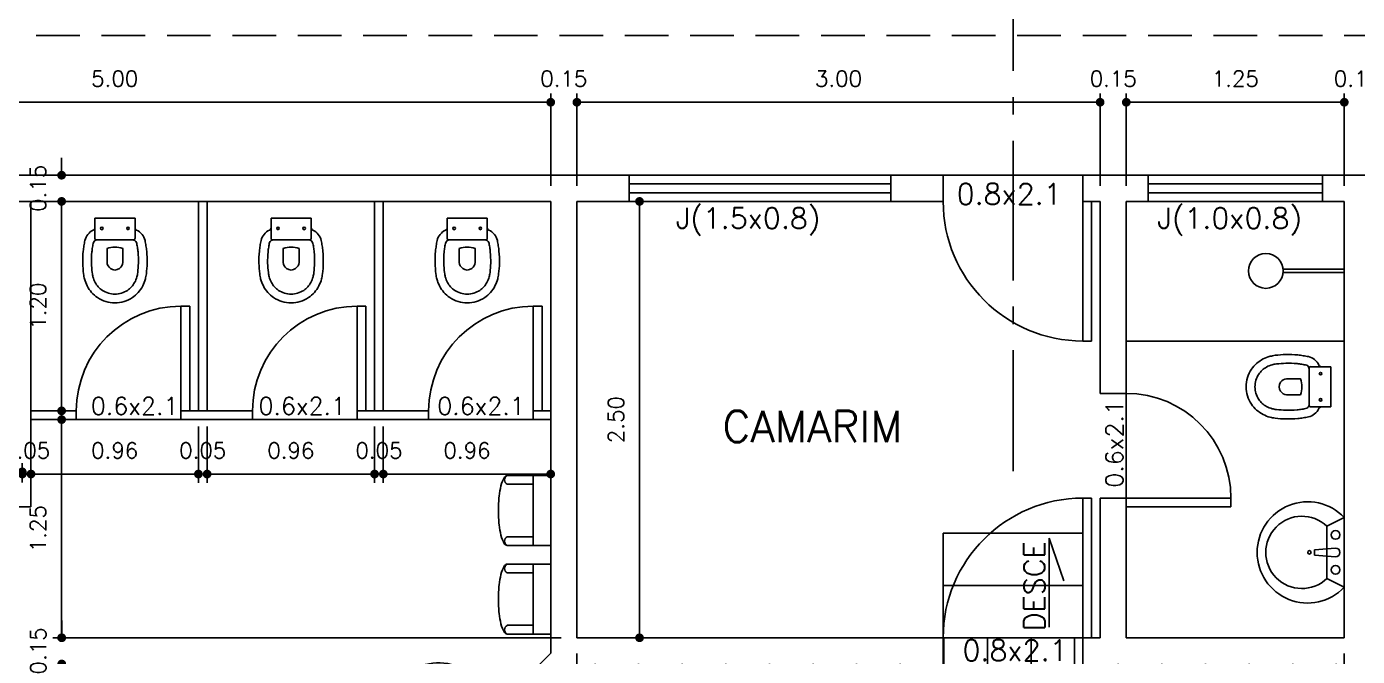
# Model space of a CAD drawing. Extents: x -206 to -86, y 71 to 127.
# Drawn here: x -153.76 to -146.13, y 109.46 to 113.06 of the extents above; entities that cross this region are included whole.
import ezdxf
from ezdxf.enums import TextEntityAlignment as Align

# ---------------------------------------------------------------- set-up
doc = ezdxf.new("R2010")
doc.units = 0
doc.header["$MEASUREMENT"] = 0
doc.linetypes.add('DASHDOT', pattern=[1.1, 0.8, -0.15, 0, -0.15])
doc.linetypes.add('HIDDEN', pattern=[0.375, 0.25, -0.125])
doc.layers.get('0').update_dxf_attribs({"linetype": 'CONTINUOUS'})
doc.layers.get('DEFPOINTS').update_dxf_attribs({"linetype": 'CONTINUOUS'})
for name, color, linetype in [('ACESSÓRIO', 2, 'CONTINUOUS'), ('ALVENARIA', 7, 'CONTINUOUS'), ('ALVENARIA1', 44, 'CONTINUOUS'), ('COBERTURA', 6, 'CONTINUOUS'), ('COTA', 1, 'CONTINUOUS'), ('HATCH', 30, 'CONTINUOUS'), ('JAPOR', 142, 'CONTINUOUS'), ('TEXTO2', 40, 'CONTINUOUS'), ('TEXTO4', 4, 'CONTINUOUS')]:
    doc.layers.add(name, color=color, linetype=linetype)
doc.styles.add('SIMPLEX', font='SIMPLEX.SHX')
doc.dimstyles.new('DIM50', dxfattribs={"dimtxt": 0.09, "dimasz": 0.05, "dimexe": 0.05, "dimexo": 0.09, "dimgap": 0.09, "dimtad": 1, "dimzin": 0, "dimdsep": 46, "dimtxsty": 'SIMPLEX', "dimblk": 'DOT', "dimcen": 0.09, "dimadec": 0, "dimazin": 0, "dimtfac": 1, "dimtix": 1, "dimtofl": 0, "dimtmove": 2, "dimatfit": 3, "dimldrblk": 'DOT', "dimfxl": 1, "dimtolj": 1, "dimtzin": 0, "dimarcsym": 0})

# ---------------------------------------------------------------- blocks, each defined once
blk = doc.blocks.new('CHU2')
at = {"layer": 'ACESSÓRIO'}
for p, q in [((0, 0), (0, -0.35)), ((0.02, 0), (0.02, -0.35))]:
    blk.add_line(p, q, dxfattribs=at)
blk.add_circle((0.01, -0.45), 0.1, dxfattribs=at)
blk = doc.blocks.new('VASO4')
at = {"layer": 'ACESSÓRIO', "linetype": 'Continuous'}
blk.add_line((0.0078, 0.1289), (0.0078, -0.1011), dxfattribs=at)
at = {"layer": 'ACESSÓRIO'}
for points in [[(0.0078, -0.1011), (0.0623, -0.1011, -0.230445), (0.0758, -0.1101, 0.23338), (0.1358, -0.1586, 0.01224), (0.1658, -0.1641, 0.012146), (0.1958, -0.1681, 0.027041), (0.2658, -0.1706, 0.02486), (0.3258, -0.1661, 0.024258), (0.3558, -0.1606, 0.054364), (0.3958, -0.1451, 0.124881), (0.4623, -0.0861, 0.148509), (0.4923, 0.0139, 0.148509), (0.4623, 0.1139, 0.124881), (0.3958, 0.1729, 0.054364), (0.3558, 0.1884, 0.024258), (0.3258, 0.1939, 0.02486), (0.2658, 0.1984, 0.027041), (0.1958, 0.1959, 0.012146), (0.1658, 0.1919, 0.01224), (0.1358, 0.1864, 0.23338), (0.0758, 0.1379, -0.230445), (0.0623, 0.1289), (0.0078, 0.1289)], [(0.1313, 0.1165, -0.294455), (0.1458, 0.1369, -0.039934), (0.1736, 0.1425, -0.011944), (0.2008, 0.1461, -0.026776), (0.2647, 0.1484, -0.024689), (0.3194, 0.1443, -0.023307), (0.3436, 0.1399, -0.058725), (0.3757, 0.1269, -0.118027), (0.4208, 0.086, -0.148338), (0.4423, 0.0139, -0.148338), (0.4208, -0.0582, -0.118027), (0.3757, -0.0992, -0.058725), (0.3436, -0.1121, -0.023307), (0.3194, -0.1165, -0.024689), (0.2647, -0.1206, -0.026776), (0.2008, -0.1184, -0.011944), (0.1736, -0.1147, -0.039934), (0.1458, -0.1091, -0.294455), (0.1313, -0.0887)]]:
    blk.add_lwpolyline(points, format="xyb", dxfattribs=at)
for points in [[(0.1238, 0.1289), (0.0623, 0.1289)], [(0.1312, 0.1193), (0.1313, 0.1174), (0.1313, 0.0139), (0.1313, -0.0896), (0.1312, -0.0916)], [(0.1238, -0.1011), (0.0623, -0.1011)]]:
    blk.add_lwpolyline(points, dxfattribs=at)
blk.add_lwpolyline([(0.2958, 0.0399, 0.226513), (0.2608, 0.0594), (0.1818, 0.0594, 0.186813), (0.1818, -0.0316), (0.2608, -0.0316, 0.226513), (0.2958, -0.0121, 0.326923)], format="xyb", close=True, dxfattribs=at)
for centre in [(0.0658, 0.0889), (0.0658, -0.0611)]:
    blk.add_circle(centre, 0.0075, dxfattribs=at)
for centre, start, end in [((0.1229, 0.1205), 351.74634, 83.80897), ((0.1229, -0.0928), 276.19103, 8.25366)]:
    blk.add_arc(centre, 0.00842, start, end, dxfattribs=at)
blk = doc.blocks.new('LAVAT01')
at = {"layer": 'ACESSÓRIO'}
for p, q in [((-0.025, 0.05), (-0.015, 0.17)), ((0.015, 0.17), (-0.015, 0.17)), ((0.025, 0.05), (0.015, 0.17)), ((-0.2, 0), (-0.15, 0.1)), ((-0.15, 0.1), (0.15, 0.1)), ((0.2, 0), (0.15, 0.1)), ((-0.2, 0), (0.2, 0))]:
    blk.add_line(p, q, dxfattribs=at)
for centre, radius in [((0, 0.2), 0.01), ((-0.1, 0.05), 0.025), ((0.1, 0.05), 0.025)]:
    blk.add_circle(centre, radius, dxfattribs=at)
for centre, radius, start, end in [((0, 0.21), 0.29, 313.60282, 226.39718), ((0, 0.2429), 0.2071, 316.39718, 223.60282), ((0, 0.05), 0.025, 180, 0)]:
    blk.add_arc(centre, radius, start, end, dxfattribs=at)
blk = doc.blocks.new('MIC2')
at = {"layer": 'ACESSÓRIO'}
for p, q in [((-0.2, 0.25), (-0.2, 0)), ((-0.15, 0.25), (-0.15, 0.1)), ((0.15, 0.1), (0.15, 0.25)), ((0.2, 0), (0.2, 0.25)), ((-0.2, 0.1), (0.2, 0.1)), ((-0.2, 0), (0.2, 0))]:
    blk.add_line(p, q, dxfattribs=at)
blk.add_lwpolyline([(0.2, 0.25, 0.26275), (0.1919, 0.2644, 0.074651), (0.1414, 0.2854, 0.035463), (0.0823, 0.2957, 0.025802), (0, 0.3, 0.025802), (-0.0823, 0.2957, 0.035463), (-0.1414, 0.2854, 0.074651), (-0.1919, 0.2644, 0.26275), (-0.2, 0.25, 0.26275)], format="xyb", dxfattribs=at)
for centre in [(-0.175, 0.2367), (0.175, 0.2367)]:
    blk.add_arc(centre, 0.0283, 28.07249, 151.92751, dxfattribs=at)
blk = doc.blocks.new('DOT')
at = {"layer": 'ALVENARIA', "color": 0, "linetype": 'ByBlock'}
blk.add_line((-0.5, 0), (-1, 0), dxfattribs=at)
at = {"layer": 'ALVENARIA', "color": 0, "linetype": 'ByBlock', "const_width": 0.5}
blk.add_lwpolyline([(-0.25, 0, 1), (0.25, 0, 1)], format="xyb", close=True, dxfattribs=at)
blk = doc.blocks.new('*D79')
at = {"color": 0, "linetype": 'ByBlock'}
for p, q in [((-155.7038, 107.1299), (-150.8038, 107.1299)), ((-150.7538, 106.6519), (-150.7538, 107.1799))]:
    blk.add_line(p, q, dxfattribs=at)
at = {"layer": 'DEFPOINTS', "color": 0, "linetype": 'ByBlock'}
for p in [(-150.7538, 107.1299), (-155.7538, 106.5619), (-150.7538, 106.5619)]:
    blk.add_point(p, dxfattribs=at)
at = {"color": 0, "linetype": 'ByBlock', "xscale": 0.05, "yscale": 0.05, "zscale": 0.05, "rotation": 180}
blk.add_blockref('DOT', (-155.7538, 107.1299), dxfattribs=at)
at = {"color": 0, "linetype": 'ByBlock', "xscale": 0.05, "yscale": 0.05, "zscale": 0.05}
blk.add_blockref('DOT', (-150.7538, 107.1299), dxfattribs=at)
at = {"color": 0, "linetype": 'ByBlock', "insert": (-153.2538, 107.2649), "char_height": 0.09, "attachment_point": 5, "style": 'SIMPLEX'}
blk.add_mtext('\\A1;5.00', dxfattribs=at)
blk = doc.blocks.new('*D80')
at = {"color": 0, "linetype": 'ByBlock'}
for p, q in [((-150.8038, 107.1299), (-150.8538, 107.1299)), ((-150.6038, 106.6519), (-150.6038, 107.1799)), ((-150.5538, 107.1299), (-150.5038, 107.1299))]:
    blk.add_line(p, q, dxfattribs=at)
at = {"layer": 'DEFPOINTS', "color": 0, "linetype": 'ByBlock'}
for p in [(-150.6038, 107.1299), (-150.7538, 106.5619), (-150.6038, 106.5619)]:
    blk.add_point(p, dxfattribs=at)
at = {"color": 0, "linetype": 'ByBlock', "xscale": 0.05, "yscale": 0.05, "zscale": 0.05}
blk.add_blockref('DOT', (-150.7538, 107.1299), dxfattribs=at)
at = {"color": 0, "linetype": 'ByBlock', "xscale": 0.05, "yscale": 0.05, "zscale": 0.05, "rotation": 180}
blk.add_blockref('DOT', (-150.6038, 107.1299), dxfattribs=at)
at = {"color": 0, "linetype": 'ByBlock', "insert": (-150.6788, 107.2649), "char_height": 0.09, "attachment_point": 5, "style": 'SIMPLEX'}
blk.add_mtext('\\A1;0.15', dxfattribs=at)
blk = doc.blocks.new('*D81')
at = {"color": 0, "linetype": 'ByBlock'}
for p, q in [((-150.5538, 107.1299), (-147.6538, 107.1299)), ((-147.6038, 106.6519), (-147.6038, 107.1799))]:
    blk.add_line(p, q, dxfattribs=at)
at = {"layer": 'DEFPOINTS', "color": 0, "linetype": 'ByBlock'}
for p in [(-147.6038, 107.1299), (-150.6038, 106.5619), (-147.6038, 106.5619)]:
    blk.add_point(p, dxfattribs=at)
at = {"color": 0, "linetype": 'ByBlock', "xscale": 0.05, "yscale": 0.05, "zscale": 0.05, "rotation": 180}
blk.add_blockref('DOT', (-150.6038, 107.1299), dxfattribs=at)
at = {"color": 0, "linetype": 'ByBlock', "xscale": 0.05, "yscale": 0.05, "zscale": 0.05}
blk.add_blockref('DOT', (-147.6038, 107.1299), dxfattribs=at)
at = {"color": 0, "linetype": 'ByBlock', "insert": (-149.1038, 107.2649), "char_height": 0.09, "attachment_point": 5, "style": 'SIMPLEX'}
blk.add_mtext('\\A1;3.00', dxfattribs=at)
blk = doc.blocks.new('*D82')
at = {"color": 0, "linetype": 'ByBlock'}
for p, q in [((-147.6538, 107.1299), (-147.7038, 107.1299)), ((-147.4538, 106.6519), (-147.4538, 107.1799)), ((-147.4038, 107.1299), (-147.3538, 107.1299))]:
    blk.add_line(p, q, dxfattribs=at)
at = {"layer": 'DEFPOINTS', "color": 0, "linetype": 'ByBlock'}
for p in [(-147.4538, 107.1299), (-147.6038, 106.5619), (-147.4538, 106.5619)]:
    blk.add_point(p, dxfattribs=at)
at = {"color": 0, "linetype": 'ByBlock', "xscale": 0.05, "yscale": 0.05, "zscale": 0.05}
blk.add_blockref('DOT', (-147.6038, 107.1299), dxfattribs=at)
at = {"color": 0, "linetype": 'ByBlock', "xscale": 0.05, "yscale": 0.05, "zscale": 0.05, "rotation": 180}
blk.add_blockref('DOT', (-147.4538, 107.1299), dxfattribs=at)
at = {"color": 0, "linetype": 'ByBlock', "insert": (-147.5288, 107.2649), "char_height": 0.09, "attachment_point": 5, "style": 'SIMPLEX'}
blk.add_mtext('\\A1;0.15', dxfattribs=at)
blk = doc.blocks.new('*D83')
at = {"color": 0, "linetype": 'ByBlock'}
for p, q in [((-147.4038, 107.1299), (-146.2538, 107.1299)), ((-146.2038, 106.6519), (-146.2038, 107.1799))]:
    blk.add_line(p, q, dxfattribs=at)
at = {"layer": 'DEFPOINTS', "color": 0, "linetype": 'ByBlock'}
for p in [(-146.2038, 107.1299), (-147.4538, 106.5619), (-146.2038, 106.5619)]:
    blk.add_point(p, dxfattribs=at)
at = {"color": 0, "linetype": 'ByBlock', "xscale": 0.05, "yscale": 0.05, "zscale": 0.05, "rotation": 180}
blk.add_blockref('DOT', (-147.4538, 107.1299), dxfattribs=at)
at = {"color": 0, "linetype": 'ByBlock', "xscale": 0.05, "yscale": 0.05, "zscale": 0.05}
blk.add_blockref('DOT', (-146.2038, 107.1299), dxfattribs=at)
at = {"color": 0, "linetype": 'ByBlock', "insert": (-146.8288, 107.2649), "char_height": 0.09, "attachment_point": 5, "style": 'SIMPLEX'}
blk.add_mtext('\\A1;1.25', dxfattribs=at)
blk = doc.blocks.new('*D84')
at = {"color": 0, "linetype": 'ByBlock'}
for p, q in [((-146.2538, 107.1299), (-146.3038, 107.1299)), ((-146.0538, 106.6519), (-146.0538, 107.1799)), ((-146.0038, 107.1299), (-145.9538, 107.1299))]:
    blk.add_line(p, q, dxfattribs=at)
at = {"layer": 'DEFPOINTS', "color": 0, "linetype": 'ByBlock'}
for p in [(-146.0538, 107.1299), (-146.2038, 106.5619), (-146.0538, 106.5619)]:
    blk.add_point(p, dxfattribs=at)
at = {"color": 0, "linetype": 'ByBlock', "xscale": 0.05, "yscale": 0.05, "zscale": 0.05}
blk.add_blockref('DOT', (-146.2038, 107.1299), dxfattribs=at)
at = {"color": 0, "linetype": 'ByBlock', "xscale": 0.05, "yscale": 0.05, "zscale": 0.05, "rotation": 180}
blk.add_blockref('DOT', (-146.0538, 107.1299), dxfattribs=at)
at = {"color": 0, "linetype": 'ByBlock', "insert": (-146.1288, 107.2649), "char_height": 0.09, "attachment_point": 5, "style": 'SIMPLEX'}
blk.add_mtext('\\A1;0.15', dxfattribs=at)
blk = doc.blocks.new('*D87')
at = {"color": 0, "linetype": 'ByBlock'}
for p, q in [((-150.6038, 103.9719), (-150.6038, 103.5188)), ((-146.2038, 103.9719), (-146.2038, 103.5188)), ((-150.5538, 103.5688), (-146.2538, 103.5688))]:
    blk.add_line(p, q, dxfattribs=at)
at = {"layer": 'DEFPOINTS', "color": 0, "linetype": 'ByBlock'}
for p in [(-150.6038, 104.0619), (-146.2038, 104.0619), (-146.2038, 103.5688)]:
    blk.add_point(p, dxfattribs=at)
at = {"color": 0, "linetype": 'ByBlock', "xscale": 0.05, "yscale": 0.05, "zscale": 0.05, "rotation": 180}
blk.add_blockref('DOT', (-150.6038, 103.5688), dxfattribs=at)
at = {"color": 0, "linetype": 'ByBlock', "xscale": 0.05, "yscale": 0.05, "zscale": 0.05}
blk.add_blockref('DOT', (-146.2038, 103.5688), dxfattribs=at)
at = {"color": 0, "linetype": 'ByBlock', "insert": (-148.4038, 103.7038), "char_height": 0.09, "attachment_point": 5, "style": 'SIMPLEX'}
blk.add_mtext('\\A1;4.40', dxfattribs=at)
blk = doc.blocks.new('*D97')
at = {"color": 0, "linetype": 'ByBlock'}
for p, q in [((-153.5573, 104.1119), (-153.5573, 104.1619)), ((-150.6938, 104.0619), (-153.6073, 104.0619)), ((-153.5573, 103.8619), (-153.5573, 103.8119))]:
    blk.add_line(p, q, dxfattribs=at)
at = {"layer": 'DEFPOINTS', "color": 0, "linetype": 'ByBlock'}
for p in [(-153.5573, 104.0619), (-150.6038, 104.0619), (-150.6038, 103.9119)]:
    blk.add_point(p, dxfattribs=at)
at = {"color": 0, "linetype": 'ByBlock', "xscale": 0.05, "yscale": 0.05, "zscale": 0.05}
for p, rotation in [((-153.5573, 104.0619), 270), ((-153.5573, 103.9119), 90)]:
    blk.add_blockref('DOT', p, dxfattribs=dict(at, rotation=rotation))
at = {"color": 0, "linetype": 'ByBlock', "insert": (-153.6923, 103.9869), "char_height": 0.09, "attachment_point": 5, "rotation": 90, "style": 'SIMPLEX'}
blk.add_mtext('\\A1;0.15', dxfattribs=at)
blk = doc.blocks.new('*D98')
at = {"color": 0, "linetype": 'ByBlock'}
for p, q in [((-150.5138, 106.5619), (-150.1946, 106.5619)), ((-150.2446, 104.1119), (-150.2446, 106.5119)), ((-150.5138, 104.0619), (-150.1946, 104.0619))]:
    blk.add_line(p, q, dxfattribs=at)
at = {"layer": 'DEFPOINTS', "color": 0, "linetype": 'ByBlock'}
for p in [(-150.6038, 106.5619), (-150.2446, 106.5619), (-150.6038, 104.0619)]:
    blk.add_point(p, dxfattribs=at)
at = {"color": 0, "linetype": 'ByBlock', "xscale": 0.05, "yscale": 0.05, "zscale": 0.05}
for p, rotation in [((-150.2446, 106.5619), 90), ((-150.2446, 104.0619), 270)]:
    blk.add_blockref('DOT', p, dxfattribs=dict(at, rotation=rotation))
at = {"color": 0, "linetype": 'ByBlock', "insert": (-150.3796, 105.3119), "char_height": 0.09, "attachment_point": 5, "rotation": 90, "style": 'SIMPLEX'}
blk.add_mtext('\\A1;2.50', dxfattribs=at)
blk = doc.blocks.new('*D133')
at = {"color": 0, "linetype": 'ByBlock'}
for p, q in [((-153.7338, 110.7719), (-153.7338, 110.45)), ((-153.8338, 110.5), (-153.8838, 110.5)), ((-153.6838, 110.5), (-153.6338, 110.5))]:
    blk.add_line(p, q, dxfattribs=at)
at = {"layer": 'DEFPOINTS', "color": 0, "linetype": 'ByBlock'}
for p in [(-153.7838, 110.8619), (-153.7338, 110.8619), (-153.7338, 110.5)]:
    blk.add_point(p, dxfattribs=at)
at = {"color": 0, "linetype": 'ByBlock', "xscale": 0.05, "yscale": 0.05, "zscale": 0.05}
blk.add_blockref('DOT', (-153.7838, 110.5), dxfattribs=at)
at = {"color": 0, "linetype": 'ByBlock', "xscale": 0.05, "yscale": 0.05, "zscale": 0.05, "rotation": 180}
blk.add_blockref('DOT', (-153.7338, 110.5), dxfattribs=at)
at = {"color": 0, "linetype": 'ByBlock', "insert": (-153.7588, 110.635), "char_height": 0.09, "attachment_point": 5, "style": 'SIMPLEX'}
blk.add_mtext('\\A1;0.05', dxfattribs=at)
blk = doc.blocks.new('*D134')
at = {"color": 0, "linetype": 'ByBlock'}
for p, q in [((-152.7738, 110.7719), (-152.7738, 110.45)), ((-153.6838, 110.5), (-152.8238, 110.5))]:
    blk.add_line(p, q, dxfattribs=at)
at = {"layer": 'DEFPOINTS', "color": 0, "linetype": 'ByBlock'}
for p in [(-153.7338, 110.8619), (-152.7738, 110.8619), (-152.7738, 110.5)]:
    blk.add_point(p, dxfattribs=at)
at = {"color": 0, "linetype": 'ByBlock', "xscale": 0.05, "yscale": 0.05, "zscale": 0.05, "rotation": 180}
blk.add_blockref('DOT', (-153.7338, 110.5), dxfattribs=at)
at = {"color": 0, "linetype": 'ByBlock', "xscale": 0.05, "yscale": 0.05, "zscale": 0.05}
blk.add_blockref('DOT', (-152.7738, 110.5), dxfattribs=at)
at = {"color": 0, "linetype": 'ByBlock', "insert": (-153.2538, 110.635), "char_height": 0.09, "attachment_point": 5, "style": 'SIMPLEX'}
blk.add_mtext('\\A1;0.96', dxfattribs=at)
blk = doc.blocks.new('*D135')
at = {"color": 0, "linetype": 'ByBlock'}
for p, q in [((-152.7238, 110.7719), (-152.7238, 110.45)), ((-152.8238, 110.5), (-152.8738, 110.5)), ((-152.6738, 110.5), (-152.6238, 110.5))]:
    blk.add_line(p, q, dxfattribs=at)
at = {"layer": 'DEFPOINTS', "color": 0, "linetype": 'ByBlock'}
for p in [(-152.7738, 110.8619), (-152.7238, 110.8619), (-152.7238, 110.5)]:
    blk.add_point(p, dxfattribs=at)
at = {"color": 0, "linetype": 'ByBlock', "xscale": 0.05, "yscale": 0.05, "zscale": 0.05}
blk.add_blockref('DOT', (-152.7738, 110.5), dxfattribs=at)
at = {"color": 0, "linetype": 'ByBlock', "xscale": 0.05, "yscale": 0.05, "zscale": 0.05, "rotation": 180}
blk.add_blockref('DOT', (-152.7238, 110.5), dxfattribs=at)
at = {"color": 0, "linetype": 'ByBlock', "insert": (-152.7488, 110.635), "char_height": 0.09, "attachment_point": 5, "style": 'SIMPLEX'}
blk.add_mtext('\\A1;0.05', dxfattribs=at)
blk = doc.blocks.new('*D136')
at = {"color": 0, "linetype": 'ByBlock'}
for p, q in [((-151.7638, 110.7719), (-151.7638, 110.45)), ((-152.6738, 110.5), (-151.8138, 110.5))]:
    blk.add_line(p, q, dxfattribs=at)
at = {"layer": 'DEFPOINTS', "color": 0, "linetype": 'ByBlock'}
for p in [(-152.7238, 110.8619), (-151.7638, 110.8619), (-151.7638, 110.5)]:
    blk.add_point(p, dxfattribs=at)
at = {"color": 0, "linetype": 'ByBlock', "xscale": 0.05, "yscale": 0.05, "zscale": 0.05, "rotation": 180}
blk.add_blockref('DOT', (-152.7238, 110.5), dxfattribs=at)
at = {"color": 0, "linetype": 'ByBlock', "xscale": 0.05, "yscale": 0.05, "zscale": 0.05}
blk.add_blockref('DOT', (-151.7638, 110.5), dxfattribs=at)
at = {"color": 0, "linetype": 'ByBlock', "insert": (-152.2438, 110.635), "char_height": 0.09, "attachment_point": 5, "style": 'SIMPLEX'}
blk.add_mtext('\\A1;0.96', dxfattribs=at)
blk = doc.blocks.new('*D137')
at = {"color": 0, "linetype": 'ByBlock'}
for p, q in [((-151.7138, 110.7719), (-151.7138, 110.45)), ((-151.8138, 110.5), (-151.8638, 110.5)), ((-151.6638, 110.5), (-151.6138, 110.5))]:
    blk.add_line(p, q, dxfattribs=at)
at = {"layer": 'DEFPOINTS', "color": 0, "linetype": 'ByBlock'}
for p in [(-151.7638, 110.8619), (-151.7138, 110.8619), (-151.7138, 110.5)]:
    blk.add_point(p, dxfattribs=at)
at = {"color": 0, "linetype": 'ByBlock', "xscale": 0.05, "yscale": 0.05, "zscale": 0.05}
blk.add_blockref('DOT', (-151.7638, 110.5), dxfattribs=at)
at = {"color": 0, "linetype": 'ByBlock', "xscale": 0.05, "yscale": 0.05, "zscale": 0.05, "rotation": 180}
blk.add_blockref('DOT', (-151.7138, 110.5), dxfattribs=at)
at = {"color": 0, "linetype": 'ByBlock', "insert": (-151.7388, 110.635), "char_height": 0.09, "attachment_point": 5, "style": 'SIMPLEX'}
blk.add_mtext('\\A1;0.05', dxfattribs=at)
blk = doc.blocks.new('*D138')
at = {"color": 0, "linetype": 'ByBlock'}
for p, q in [((-150.7538, 110.7719), (-150.7538, 110.45)), ((-151.6638, 110.5), (-150.8038, 110.5))]:
    blk.add_line(p, q, dxfattribs=at)
at = {"layer": 'DEFPOINTS', "color": 0, "linetype": 'ByBlock'}
for p in [(-151.7138, 110.8619), (-150.7538, 110.8619), (-150.7538, 110.5)]:
    blk.add_point(p, dxfattribs=at)
at = {"color": 0, "linetype": 'ByBlock', "xscale": 0.05, "yscale": 0.05, "zscale": 0.05, "rotation": 180}
blk.add_blockref('DOT', (-151.7138, 110.5), dxfattribs=at)
at = {"color": 0, "linetype": 'ByBlock', "xscale": 0.05, "yscale": 0.05, "zscale": 0.05}
blk.add_blockref('DOT', (-150.7538, 110.5), dxfattribs=at)
at = {"color": 0, "linetype": 'ByBlock', "insert": (-151.2338, 110.635), "char_height": 0.09, "attachment_point": 5, "style": 'SIMPLEX'}
blk.add_mtext('\\A1;0.96', dxfattribs=at)
blk = doc.blocks.new('*D139')
at = {"color": 0, "linetype": 'ByBlock'}
for p, q in [((-150.8438, 110.8119), (-153.6081, 110.8119)), ((-153.5581, 109.6119), (-153.5581, 110.7619)), ((-150.6938, 109.5619), (-153.6081, 109.5619))]:
    blk.add_line(p, q, dxfattribs=at)
at = {"layer": 'DEFPOINTS', "color": 0, "linetype": 'ByBlock'}
for p in [(-153.5581, 110.8119), (-150.7538, 110.8119), (-150.6038, 109.5619)]:
    blk.add_point(p, dxfattribs=at)
at = {"color": 0, "linetype": 'ByBlock', "xscale": 0.05, "yscale": 0.05, "zscale": 0.05}
for p, rotation in [((-153.5581, 110.8119), 90), ((-153.5581, 109.5619), 270)]:
    blk.add_blockref('DOT', p, dxfattribs=dict(at, rotation=rotation))
at = {"color": 0, "linetype": 'ByBlock', "insert": (-153.6931, 110.1869), "char_height": 0.09, "attachment_point": 5, "rotation": 90, "style": 'SIMPLEX'}
blk.add_mtext('\\A1;1.25', dxfattribs=at)
blk = doc.blocks.new('*D140')
at = {"color": 0, "linetype": 'ByBlock'}
for p, q in [((-153.6438, 112.0619), (-153.5081, 112.0619)), ((-153.5581, 110.9119), (-153.5581, 112.0119))]:
    blk.add_line(p, q, dxfattribs=at)
at = {"layer": 'DEFPOINTS', "color": 0, "linetype": 'ByBlock'}
for p in [(-153.7338, 112.0619), (-153.5581, 112.0619), (-153.7338, 110.8619)]:
    blk.add_point(p, dxfattribs=at)
at = {"color": 0, "linetype": 'ByBlock', "xscale": 0.05, "yscale": 0.05, "zscale": 0.05}
for p, rotation in [((-153.5581, 112.0619), 90), ((-153.5581, 110.8619), 270)]:
    blk.add_blockref('DOT', p, dxfattribs=dict(at, rotation=rotation))
at = {"color": 0, "linetype": 'ByBlock', "insert": (-153.6931, 111.4619), "char_height": 0.09, "attachment_point": 5, "rotation": 90, "style": 'SIMPLEX'}
blk.add_mtext('\\A1;1.20', dxfattribs=at)
blk = doc.blocks.new('*D141')
at = {"color": 0, "linetype": 'ByBlock'}
for p, q in [((-153.5581, 112.2619), (-153.5581, 112.3119)), ((-150.3938, 112.2119), (-153.6081, 112.2119)), ((-153.5581, 112.0119), (-153.5581, 111.9619))]:
    blk.add_line(p, q, dxfattribs=at)
at = {"layer": 'DEFPOINTS', "color": 0, "linetype": 'ByBlock'}
for p in [(-153.5581, 112.2119), (-150.3038, 112.2119), (-153.7338, 112.0619)]:
    blk.add_point(p, dxfattribs=at)
at = {"color": 0, "linetype": 'ByBlock', "xscale": 0.05, "yscale": 0.05, "zscale": 0.05}
for p, rotation in [((-153.5581, 112.2119), 270), ((-153.5581, 112.0619), 90)]:
    blk.add_blockref('DOT', p, dxfattribs=dict(at, rotation=rotation))
at = {"color": 0, "linetype": 'ByBlock', "insert": (-153.6931, 112.1369), "char_height": 0.09, "attachment_point": 5, "rotation": 90, "style": 'SIMPLEX'}
blk.add_mtext('\\A1;0.15', dxfattribs=at)
blk = doc.blocks.new('*D143')
at = {"color": 0, "linetype": 'ByBlock'}
for p, q in [((-155.9038, 112.3019), (-155.9038, 113.0793)), ((-140.9038, 112.3019), (-140.9038, 113.0793)), ((-155.8538, 113.0293), (-140.9538, 113.0293))]:
    blk.add_line(p, q, dxfattribs=at)
at = {"layer": 'DEFPOINTS', "color": 0, "linetype": 'ByBlock'}
for p in [(-140.9038, 113.0293), (-155.9038, 112.2119), (-140.9038, 112.2119)]:
    blk.add_point(p, dxfattribs=at)
at = {"color": 0, "linetype": 'ByBlock', "xscale": 0.05, "yscale": 0.05, "zscale": 0.05, "rotation": 180}
blk.add_blockref('DOT', (-155.9038, 113.0293), dxfattribs=at)
at = {"color": 0, "linetype": 'ByBlock', "xscale": 0.05, "yscale": 0.05, "zscale": 0.05}
blk.add_blockref('DOT', (-140.9038, 113.0293), dxfattribs=at)
at = {"color": 0, "linetype": 'ByBlock', "insert": (-148.4038, 113.1643), "char_height": 0.09, "attachment_point": 5, "style": 'SIMPLEX'}
blk.add_mtext('\\A1;15.00', dxfattribs=at)
blk = doc.blocks.new('*D171')
at = {"color": 0, "linetype": 'ByBlock'}
for p, q in [((-153.7838, 110.4519), (-153.7838, 110.5625)), ((-155.7038, 110.5125), (-153.8338, 110.5125))]:
    blk.add_line(p, q, dxfattribs=at)
at = {"layer": 'DEFPOINTS', "color": 0, "linetype": 'ByBlock'}
for p in [(-153.7838, 110.5125), (-155.7538, 110.3619), (-153.7838, 110.3619)]:
    blk.add_point(p, dxfattribs=at)
at = {"color": 0, "linetype": 'ByBlock', "xscale": 0.05, "yscale": 0.05, "zscale": 0.05, "rotation": 180}
blk.add_blockref('DOT', (-155.7538, 110.5125), dxfattribs=at)
at = {"color": 0, "linetype": 'ByBlock', "xscale": 0.05, "yscale": 0.05, "zscale": 0.05}
blk.add_blockref('DOT', (-153.7838, 110.5125), dxfattribs=at)
at = {"color": 0, "linetype": 'ByBlock', "insert": (-154.7688, 110.6475), "char_height": 0.09, "attachment_point": 5, "style": 'SIMPLEX'}
blk.add_mtext('\\A1;1.97', dxfattribs=at)

msp = doc.modelspace()

# ---------------------------------------------------------------- hatches: boundary and pattern name
at = {"layer": 'HATCH'}
h = msp.add_hatch(dxfattribs=at)
h.set_pattern_fill('ANSI31', color=256, scale=2, angle=45, style=0)
h.set_pattern_definition([(90, (0, 5.5), (-0.25, 6e-17), [])])
h.paths.add_polyline_path([(-145.2038, 105.4119), (-144.2695, 106.3463), (-144.6938, 106.7705), (-144.4531, 107.0112), (-144.5323, 107.1918), (-144.4024, 107.0619), (-144.1281, 107.3362), (-146.2038, 109.4119), (-147.7038, 109.4119), (-147.7038, 109.5619), (-148.5038, 109.5619), (-148.5038, 109.4119), (-150.6038, 109.4119), (-152.6796, 107.3362), (-152.4052, 107.0619), (-152.2753, 107.1918), (-152.3546, 107.0112), (-152.1139, 106.7705), (-152.5381, 106.3463), (-151.6038, 105.4119)])
h.paths.add_polyline_path([(-149.9038, 108.2619), (-149.9038, 108.4119), (-146.9038, 108.4119), (-146.9038, 108.2619)], flags=16)
h.paths.add_polyline_path([(-148.5635, 109.2713), (-148.2442, 109.2713), (-148.2442, 109.1363), (-148.5635, 109.1363)], flags=24)
h.paths.add_polyline_path([(-146.5497, 106.6773), (-146.5497, 106.9966), (-146.4147, 106.9966), (-146.4147, 106.6773)], flags=24)
h.paths.add_polyline_path([(-146.5497, 108.1859), (-146.5497, 108.488), (-146.4147, 108.488), (-146.4147, 108.1859)], flags=24)
h.paths.add_polyline_path([(-146.5497, 108.7609), (-146.5497, 109.063), (-146.4147, 109.063), (-146.4147, 108.7609)], flags=24)
h.paths.add_polyline_path([(-150.9799, 108.0476), (-150.6778, 108.0476), (-150.6778, 107.9126), (-150.9799, 107.9126)], flags=24)
h.paths.add_polyline_path([(-148.5635, 108.0476), (-148.2442, 108.0476), (-148.2442, 107.9126), (-148.5635, 107.9126)], flags=24)
h.paths.add_polyline_path([(-146.1299, 108.0476), (-145.8278, 108.0476), (-145.8278, 107.9126), (-146.1299, 107.9126)], flags=24)
h.paths.add_polyline_path([(-152.4755, 106.27), (-152.2497, 106.4957), (-152.1543, 106.4003), (-152.38, 106.1745)], flags=25)
h.paths.add_polyline_path([(-152.2634, 106.4821), (-152.0376, 106.7079), (-151.9421, 106.6124), (-152.1679, 106.3867)], flags=24)
h.paths.add_polyline_path([(-148.4131, 109.4005), (-147.7703, 109.4005), (-147.7703, 109.5805), (-148.4131, 109.5805)], flags=9)
h.paths.add_polyline_path([(-152.7017, 106.7784), (-152.3521, 107.1279), (-152.4794, 107.2552), (-152.8289, 106.9057)], flags=9)
h.paths.add_polyline_path([(-148.8252, 106.8596), (-147.9038, 106.8596), (-147.9038, 107.1296), (-148.8252, 107.1296)], flags=24)

# ---------------------------------------------------------------- linework, layer by layer
at = {"layer": 'ACESSÓRIO'}
msp.add_line((-147.4538, 111.2619), (-146.2038, 111.2619), dxfattribs=at)
at = {"layer": 'ALVENARIA', "linetype": 'DASHDOT'}
msp.add_line((-148.1027, 113.6091), (-148.1027, 110.5164), dxfattribs=at)
at = {"layer": 'ALVENARIA'}
for p, q in [((-155.9038, 112.2119), (-150.3038, 112.2119)), ((-150.3038, 112.0619), (-150.3038, 112.2119)), ((-148.8038, 112.0619), (-148.8038, 112.2119)), ((-148.8038, 112.2119), (-148.5038, 112.2119)), ((-148.5038, 112.0619), (-148.5038, 112.2119)), ((-147.7038, 112.0619), (-147.7038, 112.2119)), ((-147.7038, 112.2119), (-147.3288, 112.2119)), ((-147.3288, 112.0619), (-147.3288, 112.2119)), ((-146.3288, 112.0619), (-146.3288, 112.2119)), ((-146.3288, 112.2119), (-140.9038, 112.2119)), ((-155.7538, 112.0619), (-150.7538, 112.0619)), ((-150.7538, 109.4741), (-150.7538, 112.0619)), ((-150.6038, 109.5619), (-150.6038, 112.0619)), ((-150.6038, 112.0619), (-150.3038, 112.0619)), ((-148.8038, 112.0619), (-148.5038, 112.0619)), ((-147.7038, 112.0619), (-147.6038, 112.0619)), ((-147.6038, 112.0619), (-147.6038, 110.9619)), ((-147.4538, 112.0619), (-147.4538, 110.9619)), ((-147.4538, 112.0619), (-147.3288, 112.0619)), ((-146.3288, 112.0619), (-146.2038, 112.0619)), ((-146.2038, 112.0619), (-146.2038, 109.5619)), ((-147.4538, 110.9619), (-147.6038, 110.9619)), ((-147.4538, 110.3619), (-147.6038, 110.3619)), ((-147.6038, 110.3619), (-147.6038, 109.5619)), ((-147.4538, 110.3619), (-147.4538, 109.5619)), ((-150.6038, 109.5619), (-148.5038, 109.5619)), ((-148.5038, 109.5619), (-148.5038, 109.4119)), ((-147.7038, 109.5619), (-147.7038, 109.4119)), ((-147.7038, 109.5619), (-147.6038, 109.5619)), ((-147.4538, 109.5619), (-146.2038, 109.5619)), ((-150.7538, 109.4741), (-153.166, 107.0619))]:
    msp.add_line(p, q, dxfattribs=at)
at = {"layer": 'ALVENARIA1'}
for p, q in [((-148.5038, 112.2119), (-147.7038, 112.2119)), ((-153.7338, 110.3119), (-153.7338, 112.0619)), ((-152.7738, 110.8619), (-152.7738, 112.0619)), ((-152.7238, 110.8619), (-152.7238, 112.0619)), ((-151.7638, 110.8619), (-151.7638, 112.0619)), ((-151.7138, 110.8619), (-151.7138, 112.0619)), ((-153.7338, 110.8619), (-153.4738, 110.8619)), ((-153.7338, 110.8119), (-153.4738, 110.8119)), ((-153.4738, 110.8619), (-153.4738, 110.8119)), ((-152.8738, 110.8619), (-152.8738, 110.8119)), ((-152.8738, 110.8619), (-152.4638, 110.8619)), ((-152.8738, 110.8119), (-152.4638, 110.8119)), ((-152.4638, 110.8619), (-152.4638, 110.8119)), ((-151.8638, 110.8619), (-151.8638, 110.8119)), ((-151.8638, 110.8619), (-151.4538, 110.8619)), ((-151.8638, 110.8119), (-151.4538, 110.8119)), ((-151.4538, 110.8619), (-151.4538, 110.8119)), ((-150.8538, 110.8619), (-150.8538, 110.8119)), ((-150.8538, 110.8619), (-150.7538, 110.8619)), ((-150.8538, 110.8119), (-150.7538, 110.8119)), ((-154.654, 110.3119), (-153.7338, 110.3119)), ((-147.7038, 110.1619), (-148.5038, 110.1619)), ((-148.5038, 109.5619), (-148.5038, 110.1619)), ((-147.8966, 109.6228), (-147.8966, 110.1318)), ((-147.8966, 110.1318), (-147.8125, 109.889)), ((-147.7038, 109.8619), (-148.5038, 109.8619)), ((-147.7038, 109.5619), (-148.5038, 109.5619))]:
    msp.add_line(p, q, dxfattribs=at)
at = {"layer": 'COBERTURA', "linetype": 'HIDDEN'}
msp.add_line((-156.7038, 113.0119), (-140.1038, 113.0119), dxfattribs=at)
at = {"layer": 'HATCH'}
msp.add_line((-147.4538, 110.9619), (-147.4538, 110.3619), dxfattribs=at)
at = {"layer": 'JAPOR'}
for p, q in [((-150.3038, 112.2119), (-148.8038, 112.2119)), ((-150.3038, 112.1619), (-148.8038, 112.1619)), ((-147.3288, 112.2119), (-146.3288, 112.2119)), ((-147.3288, 112.1619), (-146.3288, 112.1619)), ((-150.3038, 112.1119), (-148.8038, 112.1119)), ((-147.3288, 112.1119), (-146.3288, 112.1119)), ((-150.3038, 112.0619), (-148.8038, 112.0619)), ((-147.7038, 112.0619), (-147.7038, 111.2619)), ((-147.6538, 112.0619), (-147.7038, 112.0619)), ((-147.6538, 112.0619), (-147.6538, 111.2619)), ((-147.3288, 112.0619), (-146.3288, 112.0619)), ((-152.8738, 110.8619), (-152.8738, 111.4619)), ((-152.8238, 111.4619), (-152.8738, 111.4619)), ((-152.8238, 110.8619), (-152.8238, 111.4619)), ((-151.8638, 110.8619), (-151.8638, 111.4619)), ((-151.8138, 111.4619), (-151.8638, 111.4619)), ((-151.8138, 110.8619), (-151.8138, 111.4619)), ((-150.8538, 110.8619), (-150.8538, 111.4619)), ((-150.8038, 111.4619), (-150.8538, 111.4619)), ((-150.8038, 110.8619), (-150.8038, 111.4619)), ((-147.6538, 111.2619), (-147.7038, 111.2619)), ((-152.8238, 110.8619), (-152.8738, 110.8619)), ((-151.8138, 110.8619), (-151.8638, 110.8619)), ((-150.8038, 110.8619), (-150.8538, 110.8619)), ((-147.7038, 109.5619), (-147.7038, 110.3619)), ((-147.6538, 110.3619), (-147.7038, 110.3619)), ((-147.6538, 109.5619), (-147.6538, 110.3619)), ((-147.4538, 110.3619), (-146.8538, 110.3619)), ((-147.4538, 110.3119), (-147.4538, 110.3619)), ((-146.8538, 110.3119), (-146.8538, 110.3619)), ((-147.4538, 110.3119), (-146.8538, 110.3119)), ((-147.6538, 109.5619), (-147.7038, 109.5619))]:
    msp.add_line(p, q, dxfattribs=at)
for centre, radius, start, end in [((-147.7038, 112.0619), 0.8, 180, 270), ((-152.8738, 110.8619), 0.6, 90, 180), ((-151.8638, 110.8619), 0.6, 90, 180), ((-150.8538, 110.8619), 0.6, 90, 180), ((-147.4538, 110.3619), 0.6, 360, 90), ((-147.7038, 109.5619), 0.8, 90, 180)]:
    msp.add_arc(centre, radius, start, end, dxfattribs=at)

# ---------------------------------------------------------------- block references
at = {"layer": 'ACESSÓRIO'}
for name, p, rotation in [('VASO4', (-153.2663, 111.9732), 270), ('VASO4', (-152.2563, 111.9732), 270), ('VASO4', (-151.2463, 111.9732), 270), ('CHU2', (-146.2038, 111.6738), 270), ('VASO4', (-146.2738, 111.014), 180), ('MIC2', (-150.7538, 110.2911), 90), ('LAVAT01', (-146.2038, 110.0512), 90), ('MIC2', (-150.7538, 109.7833), 90), ('LAVAT01', (-151.2481, 108.9798), 45)]:
    msp.add_blockref(name, p, dxfattribs=dict(at, rotation=rotation))

# ---------------------------------------------------------------- texts
at = {"layer": 'TEXTO2', "style": 'SIMPLEX'}
for s, height, p in [('0.8x2.1', 0.12, (-148.1253, 112.045)), ('J(1.5x0.8)', 0.12, (-149.6219, 111.9059)), ('J(1.0x0.8)', 0.12, (-146.8607, 111.9059)), ('0.6x2.1', 0.1, (-153.1393, 110.8396)), ('0.6x2.1', 0.1, (-152.1783, 110.8396)), ('0.6x2.1', 0.1, (-151.1534, 110.8396)), ('0.8x2.1', 0.12, (-148.0917, 109.4305))]:
    msp.add_text(s, height=height, dxfattribs=at).set_placement(p, align=Align.CENTER)
for s, height, p in [('0.6x2.1', 0.1, (-147.4718, 110.6727)), ('DESCE', 0.12, (-147.9206, 109.8573))]:
    msp.add_text(s, height=height, rotation=90, dxfattribs=at).set_placement(p, align=Align.CENTER)
at = {"layer": 'TEXTO4', "style": 'SIMPLEX'}
msp.add_text('CAMARIM', height=0.18, dxfattribs=at).set_placement((-149.2528, 110.6827), align=Align.CENTER)

# ---------------------------------------------------------------- dimensions: what is measured, and where the dimension line sits
at = {"layer": 'COTA'}
for base, p1, p2, picture, middle, set_off in [((-140.9038, 113.3141), (-155.9038, 112.4967), (-140.9038, 112.4967), '*D143', (-148.4038, 113.4491), (0, 0.2848)), ((-146.2038, 109.0688), (-150.6038, 109.5619), (-146.2038, 109.5619), '*D87', (-148.4038, 103.7038), (0, 5.5))]:
    dim = msp.add_linear_dim(base=base, p1=p1, p2=p2, dimstyle='DIM50', dxfattribs=at)
    dim.commit()
    dim.dimension.update_dxf_attribs({"geometry": picture, "text_midpoint": middle, "insert": set_off})
for base, p1, p2, picture, middle in [((-150.7538, 112.6299), (-155.7538, 112.0619), (-150.7538, 112.0619), '*D79', (-153.2538, 107.2649)), ((-150.6038, 112.6299), (-150.7538, 112.0619), (-150.6038, 112.0619), '*D80', (-150.6788, 107.2649)), ((-147.6038, 112.6299), (-150.6038, 112.0619), (-147.6038, 112.0619), '*D81', (-149.1038, 107.2649)), ((-147.4538, 112.6299), (-147.6038, 112.0619), (-147.4538, 112.0619), '*D82', (-147.5288, 107.2649)), ((-146.2038, 112.6299), (-147.4538, 112.0619), (-146.2038, 112.0619), '*D83', (-146.8288, 107.2649)), ((-146.0538, 112.6299), (-146.2038, 112.0619), (-146.0538, 112.0619), '*D84', (-146.1288, 107.2649))]:
    dim = msp.add_linear_dim(base=base, p1=p1, p2=p2, dimstyle='DIM50', override={"dimse1": 1}, dxfattribs=at)
    dim.commit()
    dim.dimension.update_dxf_attribs({"geometry": picture, "text_midpoint": middle, "insert": (0, 5.5)})
for base, p1, p2, picture, middle in [((-153.5581, 112.2119), (-153.7338, 112.0619), (-150.3038, 112.2119), '*D141', (-153.6931, 112.1369)), ((-153.5581, 112.0619), (-153.7338, 110.8619), (-153.7338, 112.0619), '*D140', (-153.6931, 111.4619))]:
    dim = msp.add_linear_dim(base=base, p1=p1, p2=p2, angle=90, dimstyle='DIM50', override={"dimse1": 1}, dxfattribs=at)
    dim.commit()
    dim.dimension.update_dxf_attribs({"geometry": picture, "text_midpoint": middle})
dim = msp.add_linear_dim(base=(-150.2446, 112.0619), p1=(-150.6038, 109.5619), p2=(-150.6038, 112.0619), angle=90, dimstyle='DIM50', dxfattribs=at)
dim.commit()
dim.dimension.update_dxf_attribs({"geometry": '*D98', "text_midpoint": (-150.3796, 105.3119), "insert": (0, 5.5)})
for base, p1, p2, picture, middle in [((-153.7338, 110.5), (-153.7838, 110.8619), (-153.7338, 110.8619), '*D133', (-153.7588, 110.635)), ((-152.7738, 110.5), (-153.7338, 110.8619), (-152.7738, 110.8619), '*D134', (-153.2538, 110.635)), ((-152.7238, 110.5), (-152.7738, 110.8619), (-152.7238, 110.8619), '*D135', (-152.7488, 110.635)), ((-151.7638, 110.5), (-152.7238, 110.8619), (-151.7638, 110.8619), '*D136', (-152.2438, 110.635)), ((-151.7138, 110.5), (-151.7638, 110.8619), (-151.7138, 110.8619), '*D137', (-151.7388, 110.635)), ((-150.7538, 110.5), (-151.7138, 110.8619), (-150.7538, 110.8619), '*D138', (-151.2338, 110.635)), ((-153.7838, 110.5125), (-155.7538, 110.3619), (-153.7838, 110.3619), '*D171', (-154.7688, 110.6475))]:
    dim = msp.add_linear_dim(base=base, p1=p1, p2=p2, dimstyle='DIM50', override={"dimse1": 1}, dxfattribs=at)
    dim.commit()
    dim.dimension.update_dxf_attribs({"geometry": picture, "text_midpoint": middle})
dim = msp.add_linear_dim(base=(-153.5581, 110.8119), p1=(-150.6038, 109.5619), p2=(-150.7538, 110.8119), angle=90, dimstyle='DIM50', dxfattribs=at)
dim.commit()
dim.dimension.update_dxf_attribs({"geometry": '*D139', "text_midpoint": (-153.6931, 110.1869)})
dim = msp.add_linear_dim(base=(-153.5573, 109.5619), p1=(-150.6038, 109.4119), p2=(-150.6038, 109.5619), angle=90, dimstyle='DIM50', override={"dimse1": 1}, dxfattribs=at)
dim.commit()
dim.dimension.update_dxf_attribs({"geometry": '*D97', "text_midpoint": (-153.6923, 103.9869), "insert": (0, 5.5)})

doc.saveas('drawing.dxf')
